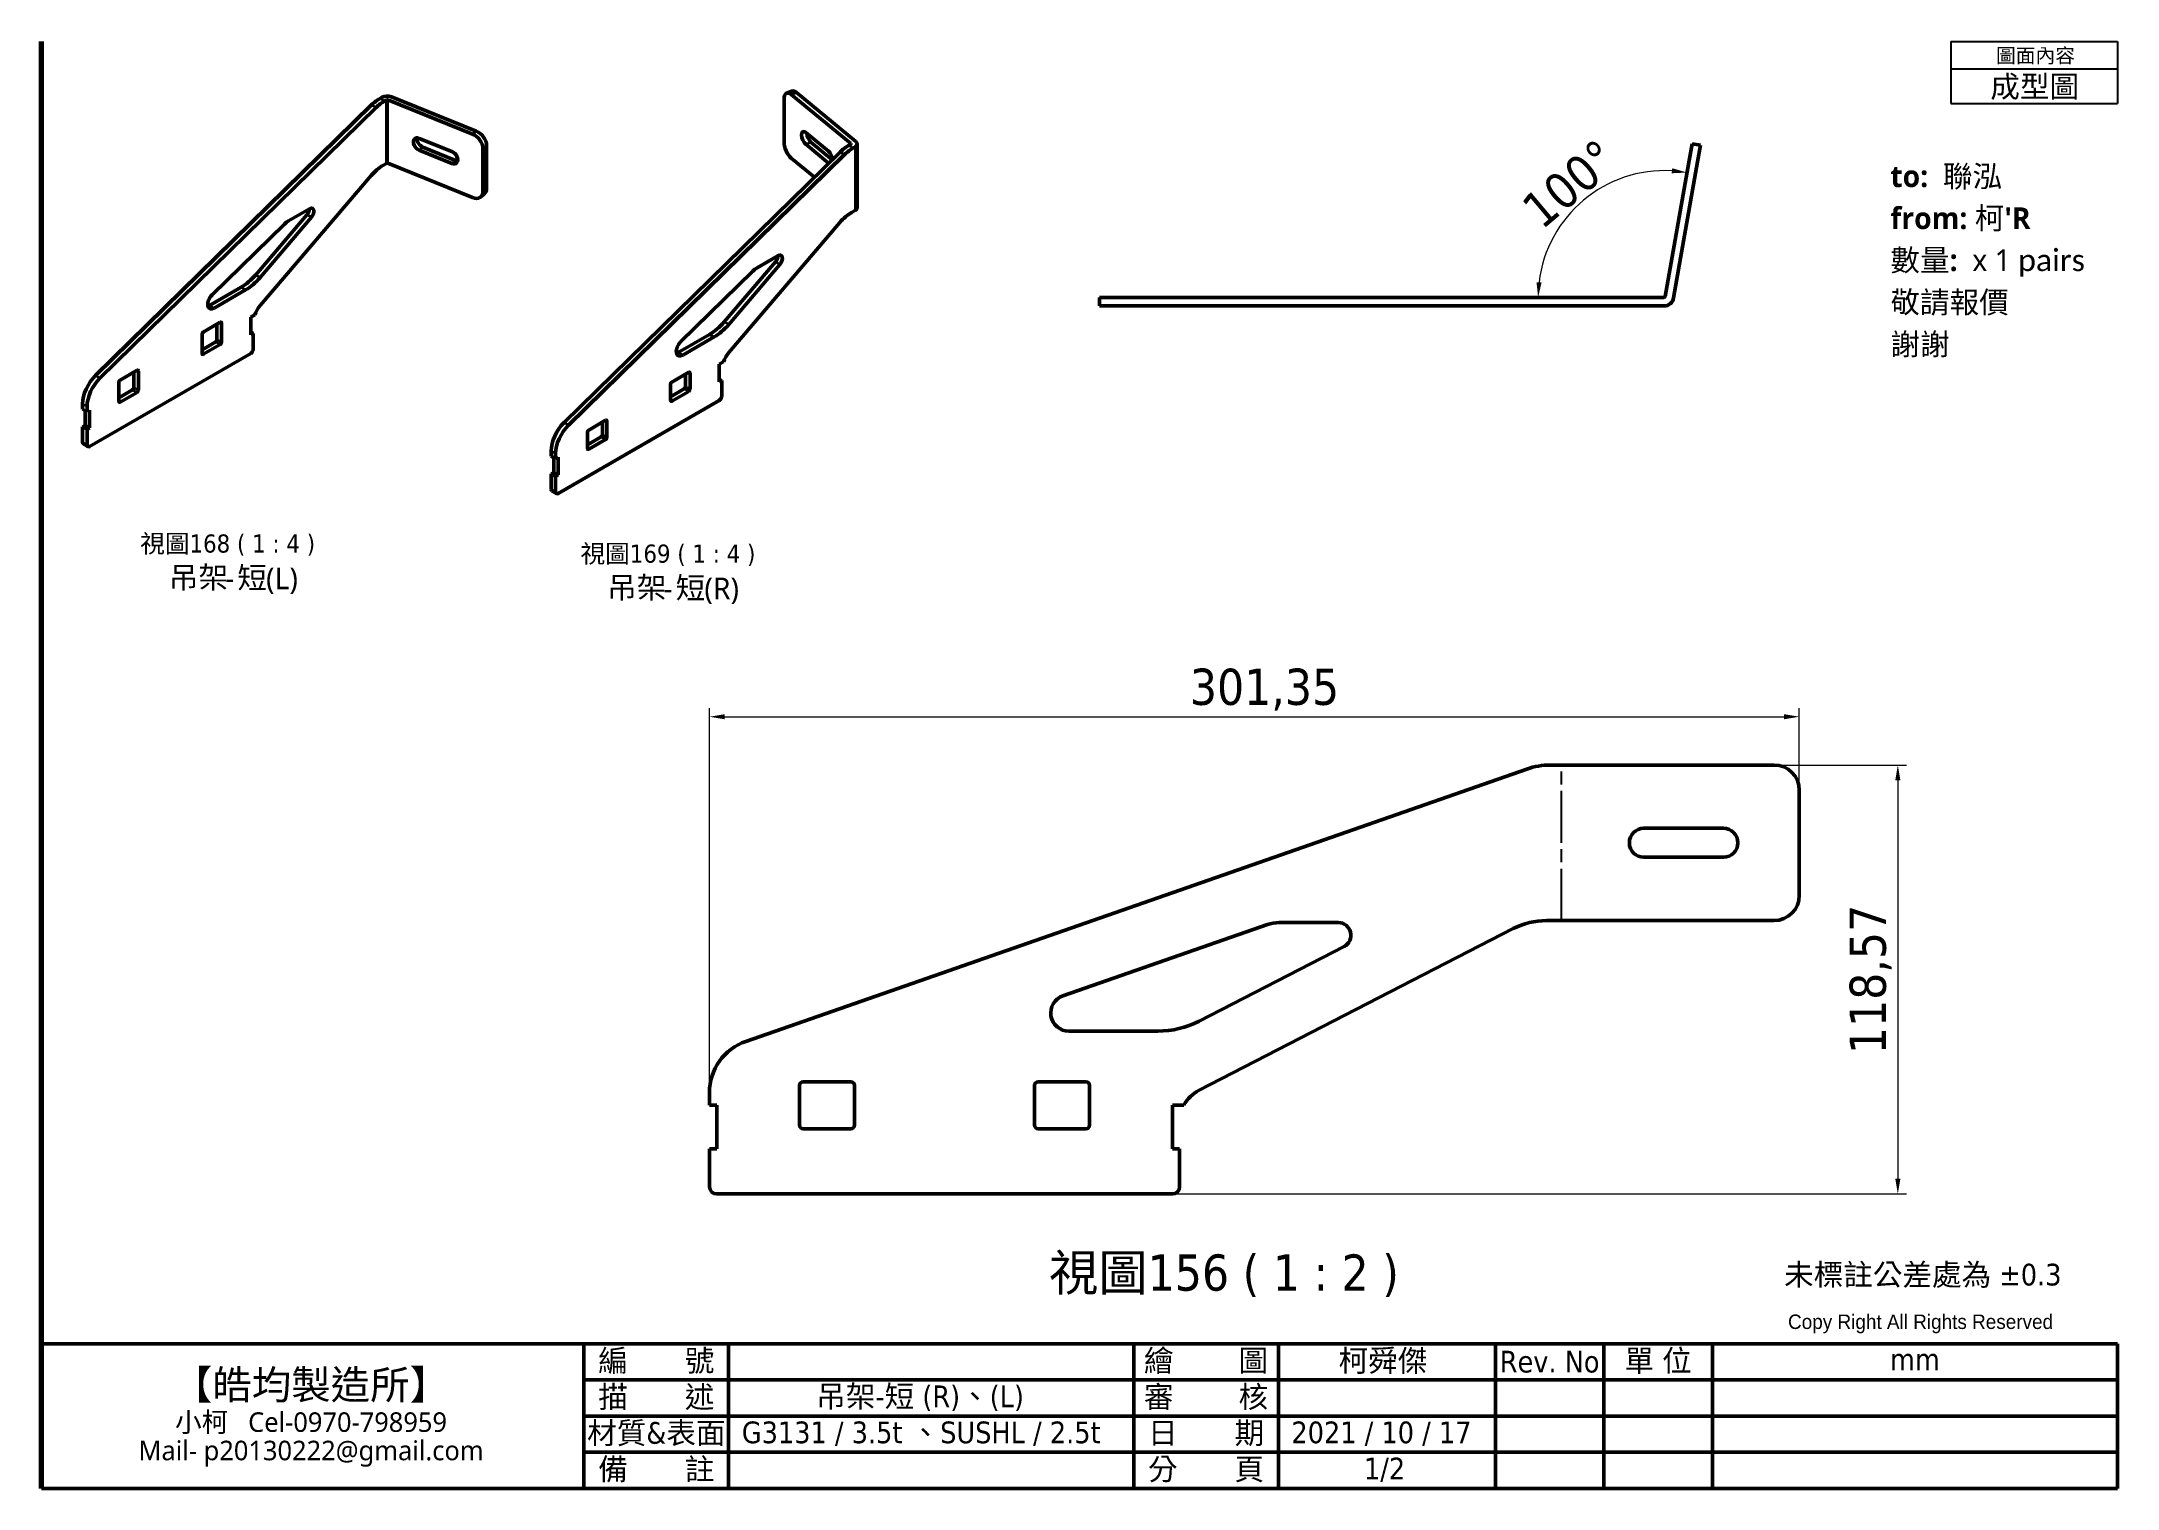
# Model space of a CAD drawing. Header units: millimetres. Extents: x 10 to 584, y 10 to 410.
import ezdxf
from ezdxf.enums import TextEntityAlignment as Align

# ---------------------------------------------------------------- set-up
doc = ezdxf.new("R2010")
doc.units = ezdxf.units.MM
doc.header["$LTSCALE"] = 2
doc.linetypes.add('CHAIN', pattern=[0.3543, 0.2362, -0.0295, 0.0591, -0.0295])
for name, color, linetype, lineweight in [('可見 (ISO)', 7, 'Continuous', 50), ('圖框 (ISO)', 7, 'Continuous', 70), ('折彎中心線 (ISO)', 7, 'CHAIN', 25), ('標註 (ISO)', 12, 'Continuous', 18), ('標題 (ISO)', 7, 'Continuous', 50), ('窄部可見 (ISO)', 7, 'Continuous', 35), ('符號 (ISO)', 7, 'Continuous', 25)]:
    doc.layers.add(name, color=color, linetype=linetype, lineweight=lineweight)
doc.styles.add('@2.0標示文字 (ISO)', font='tahoma_0.ttf')
doc.styles.add('@2.5註記文字 (ISO)', font='tahoma_0.ttf')
doc.styles.add('@3.0標示文字 (ISO)', font='tahoma_0.ttf')
doc.styles.add('文字型式111', font='Microsoft JhengHei.ttf')
doc.styles.add('文字型式117', font='segoeui_0.ttf')
doc.styles.add('標示文字 (ISO)', font='tahoma_0.ttf')
doc.styles.add('註記文字 (ISO)', font='tahoma_0.ttf')
doc.dimstyles.new('預設 (ISO)', dxfattribs={"dimscale": 2, "dimtxt": 5, "dimasz": 2.1, "dimexe": 1.2, "dimexo": 0.5, "dimgap": 0.3, "dimtad": 1, "dimrnd": 1e-08, "dimtxsty": '標示文字 (ISO)', "dimcen": 0.09, "dimdle": 3, "dimclrd": 256, "dimclre": 256, "dimclrt": 256, "dimazin": 2, "dimtfac": 1, "dimtmove": 0, "dimatfit": 3, "dimfxl": 0, "dimtolj": 1, "dimtzin": 0, "dimlwd": -1, "dimlwe": -1, "dimarcsym": 0})

# ---------------------------------------------------------------- blocks, each defined once
blk = doc.blocks.new('圖框 預設圖框')
at = {"layer": '圖框 (ISO)', "flags": 128}
blk.add_lwpolyline([(5, 5), (5, 205)], dxfattribs=at)
blk = doc.blocks.new('標題欄框 KSJ-單位mm')
at = {"layer": '標題 (ISO)'}
for p, q in [((41.84, 139.37), (328.84, 139.37)), ((41.84, 130.09), (41.84, 139.37)), ((116.84, 139.37), (116.84, 119.37)), ((136.84, 139.37), (136.84, 119.37)), ((136.84, 139.37), (136.84, 119.37)), ((192.84, 139.37), (192.84, 119.37)), ((212.84, 139.37), (212.84, 119.37)), ((212.84, 139.37), (212.84, 119.37)), ((242.84, 139.37), (242.84, 119.37)), ((257.84, 139.37), (257.84, 119.37)), ((272.84, 139.37), (272.84, 119.37)), ((328.84, 133.09), (328.84, 139.37)), ((116.84, 134.37), (192.84, 134.37)), ((192.84, 134.37), (212.84, 134.37)), ((212.84, 134.37), (242.84, 134.37)), ((242.84, 134.37), (328.84, 134.37)), ((328.84, 133.09), (328.84, 119.37)), ((41.84, 119.37), (41.84, 130.09)), ((116.84, 129.37), (192.84, 129.37)), ((192.84, 129.37), (242.84, 129.37)), ((242.84, 129.37), (328.84, 129.37)), ((116.84, 124.37), (192.84, 124.37)), ((192.84, 124.37), (242.84, 124.37)), ((242.84, 124.37), (328.84, 124.37)), ((41.84, 119.37), (328.84, 119.37)), ((242.84, 119.37), (328.84, 119.37))]:
    blk.add_line(p, q, dxfattribs=at)
at = {"layer": '標題 (ISO)', "insert": (283.3, 143.41), "char_height": 2, "attachment_point": 1, "style": '註記文字 (ISO)'}
blk.add_mtext('\\f新細明體|b0|i0;\\H2.0000;Copy Right All Rights Reserved', dxfattribs=at)
at = {"layer": '標題 (ISO)', "char_height": 3, "attachment_point": 5, "style": '註記文字 (ISO)'}
for s, insert, width in [('編       號', (126.84, 136.87), 20), ('繪        圖        ', (202.84, 136.87), 20), ('Rev. No', (250.34, 136.87), 15), ('單 位 ', (265.34, 136.87), 15), ('mm', (300.84, 137.21), 56), ('描       述', (126.84, 131.87), 20), ('審        核', (202.84, 131.87), 20), ('材質&表面', (126.84, 126.87), 20), ('日       期', (202.84, 126.87), 20), ('備       註', (126.84, 121.87), 20), ('分       頁', (202.84, 121.87), 20)]:
    blk.add_mtext(s, dxfattribs=dict(at, insert=insert, width=width))
at = {"layer": '標題 (ISO)', "insert": (79.1, 129.03), "char_height": 3, "width": 74.2489, "attachment_point": 5, "line_spacing_factor": 0.871881, "style": '註記文字 (ISO)'}
blk.add_mtext('{\\fMicrosoft JhengHei|b1|i0|c136|p34;\\H1.33333x;【皓均製造所】\\P\\fMicrosoft JhengHei|b0|i0|c136|p34;\\H0.675x;小柯   \\fMicrosoft JhengHei|b0|i0|c0|p34;Cel-\\f@Microsoft JhengHei|b0|i0|c0|p34;0970-798959\\H1.40979x; \\H0.70932x;\\P\\fMicrosoft JhengHei|b0|i0|c0|p34;Mail- \\f@Microsoft JhengHei|b0|i0|c0|p34;p20130222@gmail.com\\H1.08693x; }', dxfattribs=at)
at = {"layer": '標題 (ISO)', "style": '註記文字 (ISO)'}
for tag, p in [('請輸入編號', (164.84, 136.87)), ('請輸入審核人員', (227.84, 131.87)), ('(變更序號)輸入1', (250.34, 131.87)), ('變更的日期1', (265.34, 131.87)), ('設計變更的內容1', (300.84, 131.87)), ('(變更序號)輸入2', (250.34, 126.87)), ('變更的日期2', (265.34, 126.87)), ('設計變更的內容2', (300.84, 126.87)), ('請輸入備註', (164.84, 121.87)), ('(變更序號)輸入3', (250.34, 121.87)), ('變更的日期3', (265.34, 121.87)), ('設計變更的內容3', (300.84, 121.87))]:
    blk.add_attdef(tag, text='', height=3, dxfattribs=at).set_placement(p, align=Align.MIDDLE_CENTER)
for tag, p in [('請輸入繪圖人員_001', (221.16, 135.53)), ('請輸入描述_001', (148.94, 130.6)), ('請輸入材質&表面處理_001', (138.66, 125.62)), ('請輸入日期_001', (214.64, 125.62)), ('請輸入分頁_001', (224.67, 120.62))]:
    blk.add_attdef(tag, p, '', height=3, dxfattribs=at)
blk = doc.blocks.new('表格1')
at = {"layer": '符號 (ISO)'}
for p, q in [((268.95, 205), (292, 205)), ((268.95, 205), (268.95, 201.22)), ((292, 205), (292, 201.22)), ((268.95, 201.22), (292, 201.22)), ((268.95, 201.22), (268.95, 196.44)), ((292, 201.22), (292, 196.44)), ((268.95, 196.44), (292, 196.44))]:
    blk.add_line(p, q, dxfattribs=at)
at = {"layer": '符號 (ISO)', "attachment_point": 7}
for s, insert, char_height, style in [('圖面內容', (275.21, 201.83), 2, '@2.0標示文字 (ISO)'), ('成型圖', (274.42, 196.92), 3, '@3.0標示文字 (ISO)')]:
    blk.add_mtext(s, dxfattribs=dict(at, insert=insert, char_height=char_height, style=style))
blk = doc.blocks.new('*D11')
at = {"layer": 'Defpoints', "color": 0}
for p in [(465.58, 377.14), (445, 371.46), (453.15, 339.24), (458.9, 339.24)]:
    blk.add_point(p, dxfattribs=at)
at = {"layer": '標註 (ISO)'}
blk.add_arc((458.9, 339.24), 35.09, 86.86251, 173.13749, dxfattribs=at)
for points in [[(460.9, 374.97), (460.74, 373.58), (464.99, 373.79)], [(424.76, 343.39), (423.36, 343.47), (423.81, 339.24)]]:
    blk.add_solid(points, dxfattribs=at)
at = {"layer": '標註 (ISO)', "insert": (429.27, 374.55), "char_height": 10, "attachment_point": 2, "rotation": 40, "style": '標示文字 (ISO)'}
blk.add_mtext('\\A1;100°', dxfattribs=at)
blk = doc.blocks.new('*D12')
at = {"layer": 'Defpoints', "color": 0}
for p in [(496.03, 223.34), (496.03, 203), (194.68, 119.43)]:
    blk.add_point(p, dxfattribs=at)
at = {"layer": '標註 (ISO)'}
for p, q in [((194.68, 120.43), (194.68, 225.74)), ((496.03, 204), (496.03, 225.74)), ((198.88, 223.34), (491.83, 223.34))]:
    blk.add_line(p, q, dxfattribs=at)
for points in [[(198.88, 224.04), (198.88, 222.64), (194.68, 223.34)], [(491.83, 224.04), (491.83, 222.64), (496.03, 223.34)]]:
    blk.add_solid(points, dxfattribs=at)
at = {"layer": '標註 (ISO)', "insert": (348.16, 236.63), "char_height": 10, "attachment_point": 2, "style": '標示文字 (ISO)'}
blk.add_mtext('\\A1;301,35', dxfattribs=at)
blk = doc.blocks.new('*D13')
at = {"layer": 'Defpoints', "color": 0}
for p in [(489.03, 210), (322.68, 91.43), (523.27, 91.43)]:
    blk.add_point(p, dxfattribs=at)
at = {"layer": '標註 (ISO)'}
for p, q in [((490.03, 210), (525.67, 210)), ((523.27, 205.8), (523.27, 95.63)), ((323.68, 91.43), (525.67, 91.43))]:
    blk.add_line(p, q, dxfattribs=at)
for points in [[(522.57, 205.8), (523.97, 205.8), (523.27, 210)], [(522.57, 95.63), (523.97, 95.63), (523.27, 91.43)]]:
    blk.add_solid(points, dxfattribs=at)
at = {"layer": '標註 (ISO)', "insert": (509.95, 150.71), "char_height": 10, "attachment_point": 2, "rotation": 90, "style": '標示文字 (ISO)'}
blk.add_mtext('\\A1;118,57', dxfattribs=at)

msp = doc.modelspace()

# ---------------------------------------------------------------- linework, layer by layer
at = {"layer": '可見 (ISO)'}
for p, q in [((215.996, 395.707), (217.429, 396.286)), ((101.264, 392.466), (24.919, 317.651)), ((102.501, 391.752), (26.156, 316.936)), ((104.162, 394.595), (103.592, 394.266)), ((105.4, 393.88), (104.829, 393.551)), ((129.189, 384.409), (105.72, 393.897)), ((130.193, 385.236), (106.724, 394.724)), ((215.3, 382.278), (215.3, 394.117)), ((217.308, 395.319), (233.741, 381.769)), ((218.741, 395.899), (235.175, 382.349)), ((227.632, 379.662), (221.323, 384.864)), ((114.445, 383.225), (123.455, 379.583)), ((123.455, 376.317), (114.445, 379.959)), ((124.459, 377.144), (115.448, 380.787)), ((132.056, 368.553), (132.056, 380.392)), ((133.06, 369.38), (133.06, 381.22)), ((230.815, 379.456), (154.469, 304.64)), ((221.323, 381.598), (227.632, 376.396)), ((222.756, 382.178), (228.641, 377.326)), ((233.713, 381.584), (233.143, 381.255)), ((234.951, 380.87), (234.38, 380.541)), ((235.536, 364.132), (235.536, 381.686)), ((465.579, 377.137), (466.39, 381.732)), ((466.39, 381.732), (468.688, 381.327)), ((467.877, 376.732), (468.688, 381.327)), ((104.418, 375.759), (105.4, 376.326)), ((105.72, 376.342), (129.189, 366.854)), ((232.052, 378.741), (155.707, 303.926)), ((223.706, 372.489), (217.308, 377.765)), ((465.579, 377.137), (458.946, 339.516)), ((467.877, 376.732), (461.244, 339.111)), ((70.479, 337.022), (101.183, 372.987)), ((132.42, 367.839), (131.416, 367.011)), ((83.393, 362.117), (69.222, 345.518)), ((78.307, 360.451), (84.064, 363.775)), ((233.969, 362.748), (234.951, 363.315)), ((57.145, 339.955), (77.143, 359.551)), ((84.63, 361.403), (70.459, 344.803)), ((200.03, 324.011), (230.734, 359.976)), ((207.857, 347.441), (213.615, 350.765)), ((186.696, 326.944), (206.693, 346.541)), ((212.944, 349.106), (198.773, 332.507)), ((214.181, 348.392), (200.01, 331.793)), ((65.179, 342.053), (56.49, 337.036)), ((66.416, 341.339), (57.727, 336.322)), ((302.486, 339.24), (309.194, 339.24)), ((302.486, 339.24), (302.486, 336.907)), ((453.152, 339.24), (309.194, 339.24)), ((453.152, 339.24), (457.542, 339.24)), ((458.617, 339.24), (457.542, 339.24)), ((67.854, 333.799), (68.978, 334.448)), ((67.854, 328.9), (67.854, 333.799)), ((302.486, 336.907), (309.194, 336.907)), ((453.152, 336.907), (309.194, 336.907)), ((453.152, 336.907), (457.542, 336.907)), ((458.617, 336.907), (457.542, 336.907)), ((54.383, 323.777), (54.383, 329.084)), ((54.737, 329.696), (59.404, 332.391)), ((58.52, 331.881), (58.52, 327.594)), ((59.757, 332.187), (59.757, 326.88)), ((68.561, 329.309), (67.854, 329.717)), ((68.561, 329.309), (67.854, 328.9)), ((68.561, 325.022), (68.561, 329.309)), ((194.729, 329.043), (186.041, 324.026)), ((195.967, 328.328), (187.278, 323.312)), ((23.306, 298.078), (67.854, 323.797)), ((58.166, 326.982), (54.383, 324.797)), ((59.404, 326.267), (54.737, 323.573)), ((31.402, 310.509), (31.402, 315.816)), ((31.756, 316.428), (36.423, 319.123)), ((35.539, 318.613), (35.539, 314.326)), ((36.776, 318.919), (36.776, 313.611)), ((184.287, 315.869), (188.954, 318.564)), ((188.07, 318.054), (188.07, 314.583)), ((189.308, 318.36), (189.308, 313.869)), ((197.404, 320.789), (198.529, 321.438)), ((197.404, 315.89), (197.404, 320.789)), ((197.404, 316.706), (198.111, 316.298)), ((198.111, 316.298), (197.404, 315.89)), ((198.111, 312.012), (198.111, 316.298)), ((35.185, 313.714), (31.402, 311.529)), ((36.423, 312.999), (31.756, 310.305)), ((152.857, 285.067), (197.404, 310.787)), ((183.934, 310.766), (183.934, 315.257)), ((187.717, 313.971), (183.934, 311.787)), ((188.954, 313.257), (184.287, 310.562)), ((21.361, 309.815), (21.361, 308.386)), ((22.599, 307.671), (21.361, 308.386)), ((22.068, 307.978), (22.068, 303.895)), ((22.599, 309.1), (22.599, 307.671)), ((22.599, 307.671), (23.306, 308.08)), ((23.306, 308.08), (23.306, 303.181)), ((161.307, 302.601), (165.973, 305.296)), ((165.09, 304.786), (165.09, 301.315)), ((166.327, 305.092), (166.327, 300.601)), ((22.068, 303.895), (21.361, 303.487)), ((22.599, 302.772), (21.361, 303.487)), ((21.361, 303.487), (21.361, 299.2)), ((21.568, 298.743), (22.806, 298.028)), ((23.306, 303.181), (22.068, 303.895)), ((23.306, 303.181), (22.599, 302.772)), ((22.599, 302.772), (22.599, 298.486)), ((160.953, 297.498), (160.953, 301.989)), ((164.736, 300.703), (160.953, 298.519)), ((165.973, 299.989), (161.307, 297.294)), ((150.912, 296.804), (150.912, 295.375)), ((150.912, 295.375), (152.149, 294.661)), ((151.619, 294.967), (151.619, 290.885)), ((152.149, 296.09), (152.149, 294.661)), ((152.149, 294.661), (152.857, 295.069)), ((152.857, 295.069), (152.857, 290.17)), ((151.619, 290.885), (150.912, 290.476)), ((150.912, 290.476), (150.912, 286.19)), ((150.912, 290.476), (152.149, 289.762)), ((151.619, 290.885), (152.857, 290.17)), ((152.857, 290.17), (152.149, 289.762)), ((152.149, 289.762), (152.149, 285.475)), ((151.119, 285.732), (152.357, 285.018)), ((420.682, 208.883), (204.745, 133.592)), ((489.031, 209.998), (427.267, 209.998)), ((496.031, 173.998), (496.031, 202.998)), ((453.031, 192.498), (475.031, 192.498)), ((475.031, 184.498), (453.031, 184.498)), ((426.103, 166.998), (489.031, 166.998)), ((292.396, 146.15), (348.957, 165.871)), ((330.109, 120.109), (416.954, 164.783)), ((352.249, 166.429), (368.534, 166.429)), ((370.135, 159.816), (330.054, 139.198)), ((318.618, 136.429), (294.042, 136.429)), ((219.584, 110.429), (219.584, 121.429)), ((220.584, 122.429), (233.784, 122.429)), ((234.784, 121.429), (234.784, 110.429)), ((284.584, 110.429), (284.584, 121.429)), ((285.584, 122.429), (298.784, 122.429)), ((299.784, 121.429), (299.784, 110.429)), ((194.684, 119.429), (194.684, 115.929)), ((194.684, 115.929), (196.684, 115.929)), ((196.684, 115.929), (196.684, 103.929)), ((322.684, 103.929), (322.684, 115.929)), ((322.684, 115.929), (325.864, 115.929)), ((233.784, 109.429), (220.584, 109.429)), ((298.784, 109.429), (285.584, 109.429)), ((196.684, 103.929), (194.684, 103.929)), ((194.684, 103.929), (194.684, 93.429)), ((324.684, 103.929), (322.684, 103.929)), ((324.684, 93.429), (324.684, 103.929)), ((196.684, 91.429), (322.684, 91.429))]:
    msp.add_line(p, q, dxfattribs=at)
for centre, radius, start, end in [((458.617, 339.574), 0.333, 270, 350), ((458.617, 339.574), 2.667, 270, 350), ((427.267, 189.998), 20, 90, 109.222142), ((489.031, 202.998), 7, 0, 90), ((453.031, 188.498), 4, 90, 270), ((475.031, 188.498), 4, 270, 90), ((489.031, 173.998), 7, 270, 0), ((426.103, 146.998), 20, 90, 117.222142), ((352.249, 156.429), 10, 90, 109.222142), ((368.534, 162.929), 3.5, 297.222142, 90), ((294.042, 141.429), 5, 109.222142, 270), ((318.618, 161.429), 25, 270, 297.222142), ((209.684, 119.429), 15, 109.222142, 180), ((220.584, 121.429), 1, 90, 180), ((233.784, 121.429), 1, 0, 90), ((285.584, 121.429), 1, 90, 180), ((298.784, 121.429), 1, 0, 90), ((334.684, 111.216), 10, 117.222142, 151.884415), ((220.584, 110.429), 1, 180, 270), ((233.784, 110.429), 1, 270, 0), ((285.584, 110.429), 1, 180, 270), ((298.784, 110.429), 1, 270, 0), ((196.684, 93.429), 2, 180, 270), ((322.684, 93.429), 2, 270, 0)]:
    msp.add_arc(centre, radius, start, end, dxfattribs=at)
for centre, major_axis, ratio, start_param, end_param in [((218.741, 393.041), (-1.312, 3.245), 0.4683232, 5.5710674, 6.2831853), ((103.592, 386.101), (-5, -8.66), 0.5773503, 3.9269908, 4.2624805), ((104.829, 385.386), (-5, -8.66), 0.5773503, 3.9269908, 4.2624805), ((105.577, 393.778), (-2, 0), 0.5773503, 4.1015237, 5.4977871), ((105.577, 393.778), (-0.25, 0), 0.5773503, 4.1015237, 5.4977871), ((217.308, 392.462), (-1.312, 3.245), 0.4683232, 5.5710674, 7.1418637), ((130.193, 382.379), (-2.227, 2.7), 0.6688348, 3.8231013, 5.3938976), ((221.323, 383.231), (-0.75, 1.854), 0.4683232, 5.5710674, 8.71266), ((222.756, 383.811), (0.75, -1.854), 0.4683232, 4.0790552, 5.5710674), ((114.445, 381.592), (-1.272, 1.543), 0.6688348, 5.3938976, 8.5354903), ((115.448, 382.42), (-1.272, 1.543), 0.6688348, 0.5078297, 2.2523049), ((123.455, 377.95), (1.272, -1.543), 0.6688348, 5.3938976, 8.5354903), ((129.189, 381.551), (-2.227, 2.7), 0.6688348, 3.8231013, 5.3938976), ((217.308, 380.622), (-1.312, 3.245), 0.4683232, 0.8586784, 2.4294747), ((227.632, 378.029), (-0.75, 1.854), 0.4683232, 4.2062621, 5.5710674), ((233.143, 373.09), (-5, -8.66), 0.5773503, 3.9269908, 4.2624805), ((234.38, 372.376), (-5, -8.66), 0.5773503, 3.9269908, 4.2624805), ((233.536, 381.686), (0.25, 0), 0.5773503, 5.4977871, 6.8940505), ((233.536, 381.686), (2, 0), 0.5773503, 5.4977871, 6.8940505), ((104.418, 367.594), (5, 8.66), 0.5773503, 0.7853982, 1.2605142), ((105.577, 376.224), (0.25, 0), 0.5773503, 0.9599311, 2.3561945), ((124.459, 378.777), (-1.272, 1.543), 0.6688348, 2.2523049, 2.633763), ((227.632, 378.029), (0.75, -1.854), 0.4683232, 5.5710674, 5.6000371), ((129.189, 369.712), (2.227, -2.7), 0.6688348, 5.3938976, 6.9646939), ((130.193, 370.539), (2.227, -2.7), 0.6688348, 0, 0.6815086), ((82.827, 363.061), (-0.875, -1.516), 0.5773503, 1.2605142, 2.3561945), ((84.064, 362.346), (0.875, 1.516), 0.5773503, 4.4021068, 7.0685835), ((233.969, 354.583), (5, 8.66), 0.5773503, 0.7853982, 1.2605142), ((233.536, 364.132), (2, 0), 0.5773503, 5.4977871, 6.2831853), ((78.307, 356.369), (2.5, 4.33), 0.5773503, 0.7853982, 1.1208878), ((212.378, 350.05), (-0.875, -1.516), 0.5773503, 1.2605142, 2.3561945), ((213.615, 349.336), (0.875, 1.516), 0.5773503, 4.4021068, 7.0685835), ((65.179, 352.259), (-6.25, -10.825), 0.5773503, 0.7853982, 1.2605142), ((66.416, 351.545), (-6.25, -10.825), 0.5773503, 0.7853982, 1.2605142), ((207.857, 343.358), (2.5, 4.33), 0.5773503, 0.7853982, 1.1208878), ((57.727, 338.363), (-1.25, -2.165), 0.5773503, 4.2624805, 7.0685835), ((56.49, 339.078), (-1.25, -2.165), 0.5773503, 0.5178058, 0.7853982), ((72.096, 334.325), (2.5, 4.33), 0.5773503, 1.2605142, 1.865485), ((54.737, 329.288), (0.25, 0.433), 0.5773503, 0.7853982, 2.3561945), ((58.166, 327.39), (-0.25, -0.433), 0.5773503, 0.7853982, 2.3561945), ((59.404, 331.983), (0.25, 0.433), 0.5773503, 5.4977871, 7.0685835), ((194.729, 339.249), (-6.25, -10.825), 0.5773503, 0.7853982, 1.2605142), ((195.967, 338.534), (-6.25, -10.825), 0.5773503, 0.7853982, 1.2605142), ((54.737, 323.981), (-0.25, -0.433), 0.5773503, 5.4977871, 7.0685835), ((59.404, 326.675), (-0.25, -0.433), 0.5773503, 0.7853982, 2.3561945), ((67.854, 324.614), (0.5, 0.866), 0.5773503, 3.9269908, 5.4977871), ((187.278, 325.353), (-1.25, -2.165), 0.5773503, 4.2624805, 7.0685835), ((186.041, 326.067), (-1.25, -2.165), 0.5773503, 0.5178058, 0.7853982), ((201.647, 321.314), (2.5, 4.33), 0.5773503, 1.2605142, 1.865485), ((26.665, 312.877), (-3.75, -6.495), 0.5773503, 4.2624805, 5.4977871), ((27.902, 312.162), (-3.75, -6.495), 0.5773503, 4.2624805, 5.4977871), ((31.756, 316.02), (0.25, 0.433), 0.5773503, 0.7853982, 2.3561945), ((36.423, 318.715), (0.25, 0.433), 0.5773503, 5.4977871, 7.0685835), ((184.287, 315.461), (0.25, 0.433), 0.5773503, 0.7853982, 2.3561945), ((188.954, 318.156), (0.25, 0.433), 0.5773503, 5.4977871, 7.0685835), ((31.756, 310.713), (-0.25, -0.433), 0.5773503, 5.4977871, 7.0685835), ((35.185, 314.122), (-0.25, -0.433), 0.5773503, 0.7853982, 2.3561945), ((36.423, 313.407), (-0.25, -0.433), 0.5773503, 0.7853982, 2.3561945), ((184.287, 310.97), (-0.25, -0.433), 0.5773503, 5.4977871, 7.0685835), ((187.717, 314.379), (-0.25, -0.433), 0.5773503, 0.7853982, 2.3561945), ((188.954, 313.665), (-0.25, -0.433), 0.5773503, 0.7853982, 2.3561945), ((197.404, 311.603), (0.5, 0.866), 0.5773503, 3.9269908, 5.4977871), ((156.215, 299.866), (-3.75, -6.495), 0.5773503, 4.2624805, 5.4977871), ((165.973, 304.888), (0.25, 0.433), 0.5773503, 5.4977871, 7.0685835), ((22.068, 299.609), (-0.5, -0.866), 0.5773503, 5.4977871, 6.2831853), ((23.306, 298.894), (-0.5, -0.866), 0.5773503, 5.4977871, 7.0685835), ((157.453, 299.152), (-3.75, -6.495), 0.5773503, 4.2624805, 5.4977871), ((161.307, 302.193), (0.25, 0.433), 0.5773503, 0.7853982, 2.3561945), ((164.736, 301.111), (-0.25, -0.433), 0.5773503, 0.7853982, 2.3561945), ((165.973, 300.397), (-0.25, -0.433), 0.5773503, 0.7853982, 2.3561945), ((161.307, 297.702), (-0.25, -0.433), 0.5773503, 5.4977871, 7.0685835), ((151.619, 286.598), (-0.5, -0.866), 0.5773503, 5.4977871, 6.2831853), ((152.857, 285.884), (-0.5, -0.866), 0.5773503, 5.4977871, 7.0685835)]:
    msp.add_ellipse(centre, major_axis=major_axis, ratio=ratio, start_param=start_param, end_param=end_param, dxfattribs=at)
at = {"layer": '折彎中心線 (ISO)', "ltscale": 30.341518}
msp.add_line((430.305, 166.998), (430.305, 209.998), dxfattribs=at)
at = {"layer": '窄部可見 (ISO)'}
for p, q in [((102.501, 391.752), (101.264, 392.466)), ((104.829, 393.551), (103.592, 394.266)), ((105.4, 376.326), (105.4, 393.88)), ((105.72, 376.342), (105.72, 393.897)), ((217.308, 395.319), (218.741, 395.899)), ((129.189, 384.409), (130.193, 385.236)), ((114.445, 379.959), (115.448, 380.787)), ((132.056, 380.392), (133.06, 381.22)), ((221.323, 381.598), (222.756, 382.178)), ((230.815, 379.456), (232.052, 378.741)), ((233.143, 381.255), (234.38, 380.541)), ((233.741, 381.604), (233.741, 381.769)), ((234.951, 380.87), (234.951, 363.315)), ((123.455, 376.317), (124.459, 377.144)), ((227.632, 376.396), (227.735, 376.438)), ((132.056, 368.553), (133.06, 369.38)), ((84.63, 361.403), (83.393, 362.117)), ((70.459, 344.803), (69.222, 345.518)), ((212.944, 349.106), (214.181, 348.392)), ((66.416, 341.339), (65.179, 342.053)), ((57.727, 336.322), (56.49, 337.036)), ((59.757, 326.88), (58.52, 327.594)), ((59.757, 332.187), (59.404, 332.391)), ((194.729, 329.043), (195.967, 328.328)), ((198.773, 332.507), (200.01, 331.793)), ((54.737, 323.573), (54.383, 323.777)), ((59.404, 326.267), (58.166, 326.982)), ((186.041, 324.026), (187.278, 323.312)), ((26.156, 316.936), (24.919, 317.651)), ((36.776, 318.919), (36.423, 319.123)), ((188.954, 318.564), (189.308, 318.36)), ((31.756, 310.305), (31.402, 310.509)), ((36.423, 312.999), (35.185, 313.714)), ((36.776, 313.611), (35.539, 314.326)), ((183.934, 310.766), (184.287, 310.562)), ((187.717, 313.971), (188.954, 313.257)), ((188.07, 314.583), (189.308, 313.869)), ((22.599, 309.1), (21.361, 309.815)), ((154.469, 304.64), (155.707, 303.926)), ((165.973, 305.296), (166.327, 305.092)), ((22.599, 298.486), (21.361, 299.2)), ((164.736, 300.703), (165.973, 299.989)), ((165.09, 301.315), (166.327, 300.601)), ((150.912, 296.804), (152.149, 296.09)), ((160.953, 297.498), (161.307, 297.294)), ((150.912, 286.19), (152.149, 285.475))]:
    msp.add_line(p, q, dxfattribs=at)

# ---------------------------------------------------------------- block references
at = {"xscale": 2, "yscale": 2, "zscale": 2}
for name in ['圖框 預設圖框', '表格1']:
    msp.add_blockref(name, (0, 0), dxfattribs=at)
msp.add_blockref('標題欄框 KSJ-單位mm', (-73.689, -228.731), dxfattribs=at).add_auto_attribs({'請輸入描述_001': '吊架-短 (R)、(L)', '請輸入材質&表面處理_001': 'G3131 / 3.5t 、SUSHL / 2.5t', '請輸入繪圖人員_001': '柯舜傑', '請輸入日期_001': '2021 / 10 / 17', '請輸入分頁_001': '1/2'})

# ---------------------------------------------------------------- texts
at = {"layer": '符號 (ISO)', "insert": (521.207, 375.764), "char_height": 6, "width": 107.14246, "attachment_point": 1, "line_spacing_factor": 1.160849, "style": '註記文字 (ISO)'}
msp.add_mtext("\\f微軟正黑體|b1|i0;\\H6.0000;to:  聯泓\\P\\f微軟正黑體|b1|i0;\\H6.0000;from: 柯'R\\P\\f微軟正黑體|b1|i0;\\H6.0000;數量: \\f微軟正黑體|b0|i0;\\H6.0000; x 1 \\fCalibri|b0|i0;\\H6.0000;pairs\\f微軟正黑體|b1|i0;\\H6.0000;\\P\\f微軟正黑體|b1|i0;\\H6.0000;敬請報價  \\P\\f微軟正黑體|b1|i0;\\H6.0000;謝謝", dxfattribs=at)
at = {"layer": '符號 (ISO)', "attachment_point": 7}
for s, insert, char_height, style in [('視圖168 ( 1 : 4 )', (37.274, 267.825), 5, '@2.5註記文字 (ISO)'), ('視圖169 ( 1 : 4 )', (159.02, 265.038), 5, '@2.5註記文字 (ISO)'), ('吊架', (45.211, 258.184), 6, '文字型式111'), ('短', (64.133, 258.225), 6, '文字型式111'), ('(L)', (72.098, 257.258), 6, '文字型式117'), ('-', (60.752, 258.622), 6, '文字型式117'), ('吊架', (166.412, 255.398), 6, '文字型式111'), ('-', (181.953, 255.835), 6, '文字型式117'), ('短', (185.333, 255.439), 6, '文字型式111'), ('(R)', (193.298, 254.472), 6, '文字型式117'), ('視圖156 ( 1 : 2 )', (288.568, 62.887), 10, '標示文字 (ISO)')]:
    msp.add_mtext(s, dxfattribs=dict(at, insert=insert, char_height=char_height, style=style))
at = {"layer": '符號 (ISO)', "insert": (491.796, 72.125), "char_height": 6, "width": 111.61558, "attachment_point": 1, "style": '註記文字 (ISO)'}
msp.add_mtext('未標註公差處為 ±0.3', dxfattribs=at)

# ---------------------------------------------------------------- dimensions: what is measured, and where the dimension line sits
at = {"layer": '標註 (ISO)'}
dim = msp.add_angular_dim_3p(base=(445, 371.458), center=(458.897, 339.24), p1=(465.579, 377.137), p2=(453.152, 339.24), dimstyle='預設 (ISO)', override={"dimgap": 0.3, "dimse1": 1, "dimse2": 1, "dimadec": 2, "dimtol": 0, "dimlim": 0, "dimtp": 0, "dimtm": 0, "dimtdec": 2}, dxfattribs=at)
dim.commit()
dim.dimension.update_dxf_attribs({"geometry": '*D11', "text_midpoint": (436.344, 366.119), "dimtype": 165})
for base, p1, p2, angle, picture, middle in [((496.031, 223.336), (194.684, 119.429), (496.031, 202.998), 180, '*D12', (348.156, 223.336)), ((523.267, 91.429), (489.031, 209.998), (322.684, 91.429), 90, '*D13', (523.267, 150.714))]:
    dim = msp.add_linear_dim(base=base, p1=p1, p2=p2, angle=angle, dimstyle='預設 (ISO)', override={"dimgap": 0.3, "dimdec": 2, "dimtol": 0, "dimlim": 0, "dimtp": 0, "dimtm": 0, "dimtdec": 2, "dimtofl": 0, "dimatfit": 1}, dxfattribs=at)
    dim.commit()
    dim.dimension.update_dxf_attribs({"geometry": picture, "text_midpoint": middle, "dimtype": 160})

doc.saveas('drawing.dxf')
